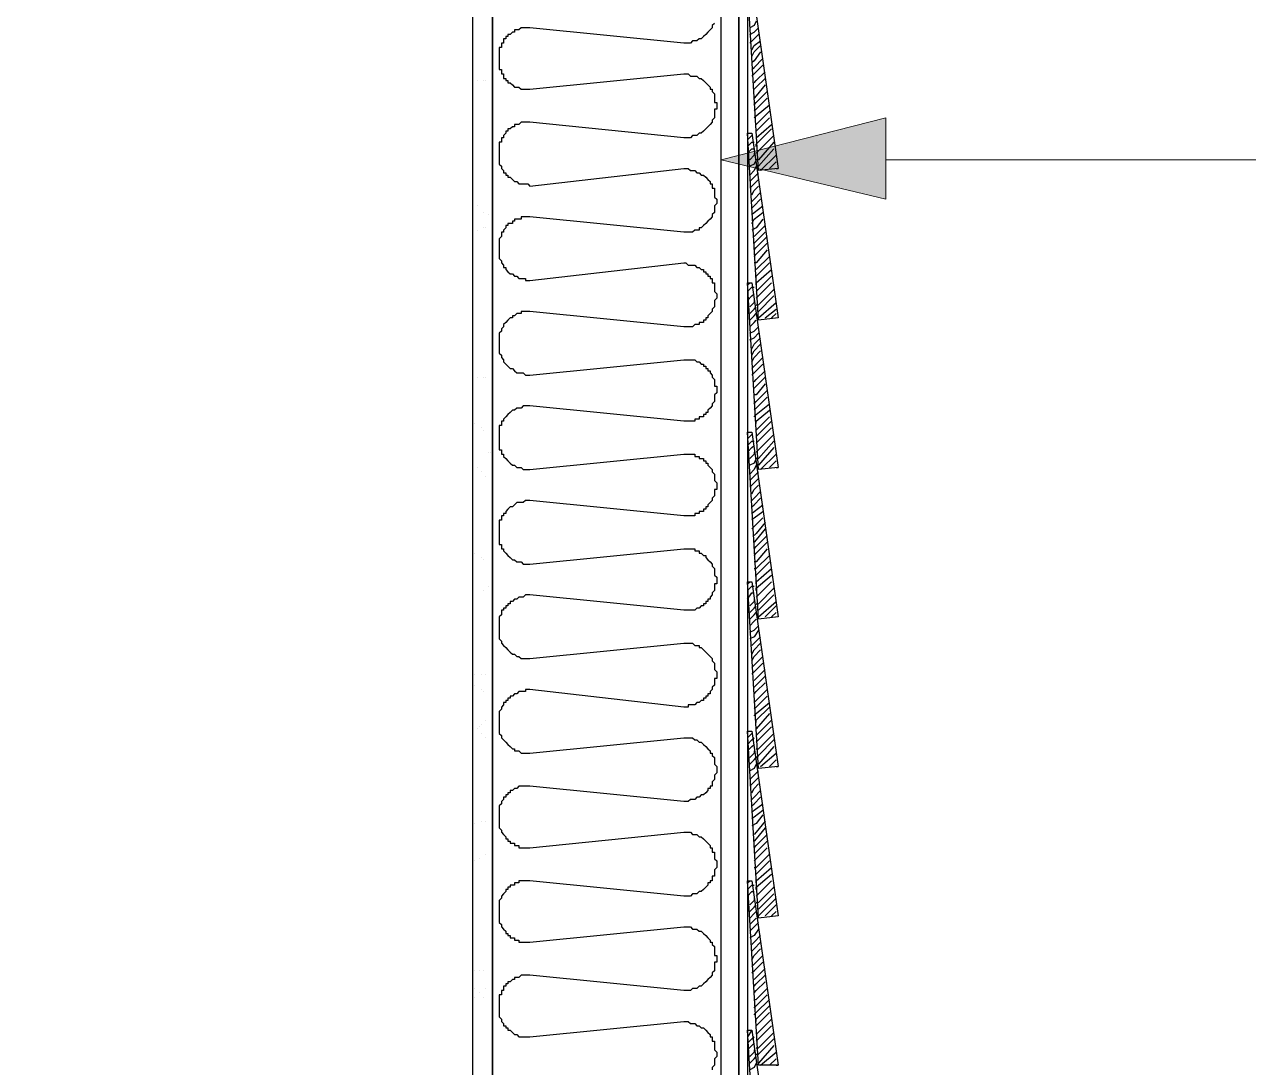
# Model space of a CAD drawing. Header units: inches. Extents: x -1597 to 5492, y -569 to 966.
# Drawn here: x 802.9 to 988.6, y 108.4 to 266.6 of the extents above; entities that cross this region are included whole.
import ezdxf

# ---------------------------------------------------------------- set-up
doc = ezdxf.new("R2010")
doc.units = ezdxf.units.IN
doc.header["$MEASUREMENT"] = 0
doc.layers.add('PDF3_Geometry', color=7, linetype='Continuous')
doc.layers.add('PDF3_Solid Fills', color=7, linetype='Continuous', true_color=0xffffff)

msp = doc.modelspace()

# ---------------------------------------------------------------- linework, layer by layer
at = {"layer": 'PDF3_Geometry', "lineweight": 25}
for points in [[(873.899339, -112.902852), (870.899339, -112.902852), (870.899339, 475.430482), (873.899339, 475.430482), (873.899339, -112.902852), (873.899339, -103.569518), (908.566006, -112.902852), (908.566006, -103.569518), (873.899339, -112.902852), (908.566006, -112.902852), (908.566006, -117.236185), (802.899339, -117.236185), (802.899339, -112.902852), (908.566006, -112.902852)], [(907.566006, 266.763815), (907.232673, 266.430482), (907.232673, 266.097148), (906.899339, 265.763815), (906.566006, 265.430482), (906.232673, 265.097148), (905.899339, 264.763815), (905.566006, 264.430482), (905.232673, 264.430482), (904.899339, 264.097148), (904.566006, 264.097148), (904.232673, 264.097148), (903.899339, 263.763815), (903.566006, 263.763815), (903.232673, 263.763815), (902.899339, 263.763815), (879.566006, 266.097148), (879.232673, 266.097148), (878.899339, 266.097148), (878.566006, 266.097148), (878.232673, 266.097148), (877.899339, 265.763815), (877.566006, 265.763815), (877.232673, 265.763815), (877.232673, 265.430482), (876.899339, 265.430482), (876.566006, 265.097148), (876.232673, 265.097148), (876.232673, 264.763815), (875.899339, 264.763815), (875.899339, 264.430482), (875.566006, 264.430482), (875.566006, 264.097148), (875.566006, 263.763815), (875.232673, 263.763815), (875.232673, 263.430482), (875.232673, 263.097148), (874.899339, 263.097148), (874.899339, 262.763815), (874.899339, 262.430482), (874.899339, 262.097148), (874.899339, 261.763815), (874.899339, 261.430482), (874.899339, 261.097148), (874.899339, 260.763815), (874.899339, 260.430482), (874.899339, 260.097148), (874.899339, 259.763815), (875.232673, 259.763815), (875.232673, 259.430482), (875.232673, 259.097148), (875.566006, 259.097148), (875.566006, 258.763815), (875.566006, 258.430482), (875.899339, 258.430482), (875.899339, 258.097148), (876.232673, 258.097148), (876.232673, 257.763815), (876.566006, 257.763815), (876.899339, 257.430482), (877.232673, 257.097148), (877.566006, 257.097148), (877.899339, 257.097148), (878.232673, 256.763815), (878.566006, 256.763815), (878.899339, 256.763815), (879.232673, 256.763815), (879.566006, 256.763815), (902.899339, 259.097148), (903.232673, 259.097148), (903.566006, 259.097148), (903.899339, 258.763815), (904.232673, 258.763815), (904.566006, 258.763815), (904.899339, 258.763815), (905.232673, 258.430482), (905.566006, 258.430482), (905.899339, 258.097148), (906.232673, 257.763815), (906.566006, 257.430482), (906.899339, 257.097148), (906.899339, 256.763815), (907.232673, 256.763815), (907.232673, 256.430482), (907.566006, 256.097148), (907.566006, 255.763815), (907.566006, 255.430482), (907.566006, 255.097148), (907.566006, 254.763815), (907.899339, 254.763815), (907.899339, 254.430482), (907.899339, 254.097148), (907.899339, 253.763815), (907.566006, 253.763815), (907.566006, 253.430482), (907.566006, 253.097148), (907.566006, 252.763815), (907.566006, 252.430482), (907.232673, 252.097148), (907.232673, 251.763815), (906.899339, 251.430482), (906.566006, 251.097148), (906.232673, 250.763815), (905.899339, 250.430482), (905.566006, 250.097148), (905.232673, 250.097148), (904.899339, 249.763815), (904.566006, 249.763815), (904.232673, 249.763815), (903.899339, 249.430482), (903.566006, 249.430482), (903.232673, 249.430482), (902.899339, 249.430482), (879.566006, 251.763815), (879.232673, 251.763815), (878.899339, 251.763815), (878.566006, 251.763815), (878.232673, 251.763815), (877.899339, 251.430482), (877.566006, 251.430482), (877.232673, 251.430482), (877.232673, 251.097148), (876.899339, 251.097148), (876.566006, 250.763815), (876.232673, 250.763815), (876.232673, 250.430482), (875.899339, 250.430482), (875.899339, 250.097148), (875.566006, 249.763815), (875.566006, 249.430482), (875.232673, 249.430482), (875.232673, 249.097148), (875.232673, 248.763815), (874.899339, 248.763815), (874.899339, 248.430482), (874.899339, 248.097148), (874.899339, 247.763815), (874.899339, 247.430482), (874.899339, 247.097148), (874.899339, 246.763815), (874.899339, 246.430482), (874.899339, 246.097148), (874.899339, 245.763815), (874.899339, 245.430482), (875.232673, 245.097148), (875.232673, 244.763815), (875.566006, 244.430482), (875.566006, 244.097148), (875.899339, 244.097148), (875.899339, 243.763815), (876.232673, 243.763815), (876.232673, 243.430482), (876.566006, 243.430482), (876.899339, 243.097148), (877.232673, 242.763815), (877.566006, 242.763815), (877.899339, 242.430482), (878.232673, 242.430482), (878.566006, 242.430482), (878.899339, 242.430482), (879.232673, 242.430482), (879.566006, 242.097148), (902.899339, 244.763815), (903.232673, 244.763815), (903.566006, 244.763815), (903.899339, 244.430482), (904.232673, 244.430482), (904.566006, 244.430482), (904.899339, 244.097148), (905.232673, 244.097148), (905.566006, 243.763815), (905.899339, 243.763815), (906.232673, 243.430482), (906.566006, 243.097148), (906.899339, 242.763815), (906.899339, 242.430482), (907.232673, 242.430482), (907.232673, 242.097148), (907.232673, 241.763815), (907.566006, 241.763815), (907.566006, 241.430482), (907.566006, 241.097148), (907.566006, 240.763815), (907.566006, 240.430482), (907.899339, 240.097148), (907.899339, 239.763815), (907.899339, 239.430482), (907.566006, 239.097148), (907.566006, 238.763815), (907.566006, 238.430482), (907.566006, 238.097148), (907.232673, 237.763815), (907.232673, 237.430482), (906.899339, 237.097148), (906.566006, 236.763815), (906.232673, 236.430482), (905.899339, 236.097148), (905.566006, 235.763815), (905.232673, 235.763815), (905.232673, 235.430482), (904.899339, 235.430482), (904.566006, 235.430482), (904.232673, 235.097148), (903.899339, 235.097148), (903.566006, 235.097148), (903.232673, 235.097148), (902.899339, 235.097148), (879.566006, 237.430482), (879.232673, 237.430482), (878.899339, 237.430482), (878.566006, 237.430482), (878.232673, 237.430482), (878.232673, 237.097148), (877.899339, 237.097148), (877.566006, 237.097148), (877.232673, 237.097148), (877.232673, 236.763815), (876.899339, 236.763815), (876.899339, 236.430482), (876.566006, 236.430482), (876.232673, 236.430482), (876.232673, 236.097148), (875.899339, 236.097148), (875.899339, 235.763815), (875.566006, 235.430482), (875.566006, 235.097148), (875.232673, 235.097148), (875.232673, 234.763815), (875.232673, 234.430482), (874.899339, 234.097148), (874.899339, 233.763815), (874.899339, 233.430482), (874.899339, 233.097148), (874.899339, 232.763815), (874.899339, 232.430482), (874.899339, 232.097148), (874.899339, 231.763815), (874.899339, 231.430482), (874.899339, 231.097148), (875.232673, 230.763815), (875.232673, 230.430482), (875.566006, 230.097148), (875.566006, 229.763815), (875.899339, 229.763815), (875.899339, 229.430482), (876.232673, 229.097148), (876.566006, 228.763815), (876.899339, 228.763815), (877.232673, 228.430482), (877.566006, 228.430482), (877.899339, 228.097148), (878.232673, 228.097148), (878.566006, 228.097148), (878.899339, 228.097148), (878.899339, 227.763815), (879.232673, 227.763815), (879.566006, 227.763815), (902.899339, 230.430482), (903.232673, 230.430482), (903.566006, 230.097148), (903.899339, 230.097148), (904.232673, 230.097148), (904.566006, 230.097148), (904.899339, 229.763815), (905.232673, 229.763815), (905.566006, 229.430482), (905.899339, 229.430482), (905.899339, 229.097148), (906.232673, 229.097148), (906.232673, 228.763815), (906.566006, 228.763815), (906.566006, 228.430482), (906.899339, 228.430482), (906.899339, 228.097148), (907.232673, 228.097148), (907.232673, 227.763815), (907.232673, 227.430482), (907.566006, 227.430482), (907.566006, 227.097148), (907.566006, 226.763815), (907.566006, 226.430482), (907.566006, 226.097148), (907.899339, 225.763815), (907.899339, 225.430482), (907.899339, 225.097148), (907.566006, 224.763815), (907.566006, 224.430482), (907.566006, 224.097148), (907.566006, 223.763815), (907.232673, 223.430482), (907.232673, 223.097148), (906.899339, 222.763815), (906.566006, 222.430482), (906.566006, 222.097148), (906.232673, 222.097148), (906.232673, 221.763815), (905.899339, 221.763815), (905.899339, 221.430482), (905.566006, 221.430482), (905.232673, 221.430482), (905.232673, 221.097148), (904.899339, 221.097148), (904.566006, 221.097148), (904.232673, 220.763815), (903.899339, 220.763815), (903.566006, 220.763815), (903.232673, 220.763815), (902.899339, 220.763815), (879.566006, 223.097148), (879.232673, 223.097148), (878.899339, 223.097148), (878.566006, 223.097148), (878.232673, 223.097148), (878.232673, 222.763815), (877.899339, 222.763815), (877.566006, 222.763815), (877.232673, 222.430482), (876.899339, 222.430482), (876.899339, 222.097148), (876.566006, 222.097148), (876.232673, 221.763815), (875.899339, 221.430482), (875.566006, 221.097148), (875.566006, 220.763815), (875.232673, 220.430482), (875.232673, 220.097148), (874.899339, 219.763815), (874.899339, 219.430482), (874.899339, 219.097148), (874.899339, 218.763815), (874.899339, 218.430482), (874.899339, 218.097148), (874.899339, 217.763815), (874.899339, 217.430482), (874.899339, 217.097148), (874.899339, 216.763815), (875.232673, 216.430482), (875.232673, 216.097148), (875.566006, 215.763815), (875.566006, 215.430482), (875.899339, 215.097148), (876.232673, 214.763815), (876.566006, 214.430482), (876.899339, 214.430482), (877.232673, 214.097148), (877.566006, 213.763815), (877.899339, 213.763815), (878.232673, 213.763815), (878.566006, 213.763815), (878.899339, 213.430482), (879.232673, 213.430482), (879.566006, 213.430482), (902.899339, 215.763815), (903.232673, 215.763815), (903.566006, 215.763815), (903.899339, 215.763815), (904.232673, 215.763815), (904.566006, 215.763815), (904.899339, 215.430482), (905.232673, 215.430482), (905.566006, 215.097148), (905.899339, 215.097148), (905.899339, 214.763815), (906.232673, 214.763815), (906.232673, 214.430482), (906.566006, 214.430482), (906.566006, 214.097148), (906.899339, 214.097148), (906.899339, 213.763815), (907.232673, 213.430482), (907.232673, 213.097148), (907.566006, 212.763815), (907.566006, 212.430482), (907.566006, 212.097148), (907.566006, 211.763815), (907.899339, 211.763815), (907.899339, 211.430482), (907.899339, 211.097148), (907.899339, 210.763815), (907.566006, 210.430482), (907.566006, 210.097148), (907.566006, 209.763815), (907.566006, 209.430482), (907.232673, 209.097148), (907.232673, 208.763815), (906.899339, 208.430482), (906.566006, 208.097148), (906.566006, 207.763815), (906.232673, 207.763815), (906.232673, 207.430482), (905.899339, 207.430482), (905.899339, 207.097148), (905.566006, 207.097148), (905.232673, 207.097148), (905.232673, 206.763815), (904.899339, 206.763815), (904.566006, 206.763815), (904.566006, 206.430482), (904.232673, 206.430482), (903.899339, 206.430482), (903.566006, 206.430482), (903.232673, 206.430482), (902.899339, 206.430482), (879.566006, 208.763815), (879.232673, 208.763815), (878.899339, 208.763815), (878.566006, 208.763815), (878.232673, 208.430482), (877.899339, 208.430482), (877.566006, 208.430482), (877.232673, 208.097148), (876.899339, 208.097148), (876.566006, 207.763815), (876.232673, 207.430482), (875.899339, 207.097148), (875.566006, 206.763815), (875.566006, 206.430482), (875.232673, 206.430482), (875.232673, 206.097148), (875.232673, 205.763815), (874.899339, 205.763815), (874.899339, 205.430482), (874.899339, 205.097148), (874.899339, 204.763815), (874.899339, 204.430482), (874.899339, 204.097148), (874.899339, 203.763815), (874.899339, 203.430482), (874.899339, 203.097148), (874.899339, 202.763815), (874.899339, 202.430482), (874.899339, 202.097148), (875.232673, 202.097148), (875.232673, 201.763815), (875.232673, 201.430482), (875.566006, 201.430482), (875.566006, 201.097148), (875.899339, 200.763815), (876.232673, 200.430482), (876.566006, 200.097148), (876.899339, 199.763815), (877.232673, 199.763815), (877.566006, 199.430482), (877.899339, 199.430482), (878.232673, 199.430482), (878.566006, 199.097148), (878.899339, 199.097148), (879.232673, 199.097148), (879.566006, 199.097148), (902.899339, 201.430482), (903.232673, 201.430482), (903.566006, 201.430482), (903.899339, 201.430482), (904.232673, 201.430482), (904.566006, 201.430482), (904.566006, 201.097148), (904.899339, 201.097148), (905.232673, 201.097148), (905.232673, 200.763815), (905.566006, 200.763815), (905.899339, 200.763815), (905.899339, 200.430482), (906.232673, 200.430482), (906.232673, 200.097148), (906.566006, 200.097148), (906.566006, 199.763815), (906.899339, 199.430482), (907.232673, 199.097148), (907.232673, 198.763815), (907.566006, 198.430482), (907.566006, 198.097148), (907.566006, 197.763815), (907.566006, 197.430482), (907.899339, 197.097148), (907.899339, 196.763815), (907.899339, 196.430482), (907.899339, 196.097148), (907.566006, 196.097148), (907.566006, 195.763815), (907.566006, 195.430482), (907.566006, 195.097148), (907.232673, 194.763815), (907.232673, 194.430482), (906.899339, 194.097148), (906.566006, 193.763815), (906.566006, 193.430482), (906.232673, 193.430482), (906.232673, 193.097148), (905.899339, 193.097148), (905.899339, 192.763815), (905.566006, 192.763815), (905.232673, 192.763815), (905.232673, 192.430482), (904.899339, 192.430482), (904.566006, 192.430482), (904.566006, 192.097148), (904.232673, 192.097148), (903.899339, 192.097148), (903.566006, 192.097148), (903.232673, 192.097148), (902.899339, 192.097148), (879.566006, 194.430482), (879.232673, 194.430482), (878.899339, 194.430482), (878.566006, 194.097148), (878.232673, 194.097148), (877.899339, 194.097148), (877.566006, 194.097148), (877.232673, 193.763815), (876.899339, 193.430482), (876.566006, 193.430482), (876.232673, 193.097148), (875.899339, 192.763815), (875.899339, 192.430482), (875.566006, 192.430482), (875.566006, 192.097148), (875.232673, 192.097148), (875.232673, 191.763815), (875.232673, 191.430482), (874.899339, 191.430482), (874.899339, 191.097148), (874.899339, 190.763815), (874.899339, 190.430482), (874.899339, 190.097148), (874.899339, 189.763815), (874.899339, 189.430482), (874.899339, 189.097148), (874.899339, 188.763815), (874.899339, 188.430482), (874.899339, 188.097148), (874.899339, 187.763815), (875.232673, 187.763815), (875.232673, 187.430482), (875.232673, 187.097148), (875.566006, 187.097148), (875.566006, 186.763815), (875.899339, 186.430482), (876.232673, 186.097148), (876.566006, 185.763815), (876.899339, 185.430482), (877.232673, 185.430482), (877.566006, 185.097148), (877.899339, 185.097148), (878.232673, 185.097148), (878.566006, 184.763815), (878.899339, 184.763815), (879.232673, 184.763815), (879.566006, 184.763815), (902.899339, 187.097148), (903.232673, 187.097148), (903.566006, 187.097148), (903.899339, 187.097148), (904.232673, 187.097148), (904.566006, 187.097148), (904.566006, 186.763815), (904.899339, 186.763815), (905.232673, 186.763815), (905.232673, 186.430482), (905.566006, 186.430482), (905.899339, 186.097148), (906.232673, 186.097148), (906.232673, 185.763815), (906.566006, 185.430482), (906.899339, 185.097148), (907.232673, 184.763815), (907.232673, 184.430482), (907.566006, 184.097148), (907.566006, 183.763815), (907.566006, 183.430482), (907.566006, 183.097148), (907.899339, 182.763815), (907.899339, 182.430482), (907.899339, 182.097148), (907.899339, 181.763815), (907.566006, 181.763815), (907.566006, 181.430482), (907.566006, 181.097148), (907.566006, 180.763815), (907.232673, 180.430482), (907.232673, 180.097148), (906.899339, 179.763815), (906.899339, 179.430482), (906.566006, 179.430482), (906.566006, 179.097148), (906.232673, 179.097148), (906.232673, 178.763815), (905.899339, 178.763815), (905.899339, 178.430482), (905.566006, 178.430482), (905.232673, 178.097148), (904.899339, 178.097148), (904.566006, 177.763815), (904.232673, 177.763815), (903.899339, 177.763815), (903.566006, 177.763815), (903.232673, 177.763815), (902.899339, 177.763815), (879.566006, 180.097148), (879.232673, 180.097148), (878.899339, 180.097148), (878.566006, 179.763815), (878.232673, 179.763815), (877.899339, 179.763815), (877.566006, 179.430482), (877.232673, 179.430482), (876.899339, 179.097148), (876.566006, 179.097148), (876.566006, 178.763815), (876.232673, 178.763815), (876.232673, 178.430482), (875.899339, 178.430482), (875.899339, 178.097148), (875.566006, 178.097148), (875.566006, 177.763815), (875.232673, 177.763815), (875.232673, 177.430482), (875.232673, 177.097148), (874.899339, 176.763815), (874.899339, 176.430482), (874.899339, 176.097148), (874.899339, 175.763815), (874.899339, 175.430482), (874.899339, 175.097148), (874.899339, 174.763815), (874.899339, 174.430482), (874.899339, 174.097148), (874.899339, 173.763815), (874.899339, 173.430482), (875.232673, 173.097148), (875.232673, 172.763815), (875.566006, 172.430482), (875.899339, 172.097148), (876.232673, 171.763815), (876.566006, 171.430482), (876.899339, 171.097148), (877.232673, 171.097148), (877.566006, 170.763815), (877.899339, 170.763815), (878.232673, 170.430482), (878.566006, 170.430482), (878.899339, 170.430482), (879.232673, 170.430482), (879.566006, 170.430482), (902.899339, 172.763815), (903.232673, 172.763815), (903.566006, 172.763815), (903.899339, 172.763815), (904.232673, 172.763815), (904.566006, 172.430482), (904.899339, 172.430482), (905.232673, 172.430482), (905.232673, 172.097148), (905.566006, 172.097148), (905.899339, 171.763815), (906.232673, 171.430482), (906.566006, 171.097148), (906.899339, 170.763815), (907.232673, 170.430482), (907.232673, 170.097148), (907.566006, 169.763815), (907.566006, 169.430482), (907.566006, 169.097148), (907.566006, 168.763815), (907.899339, 168.430482), (907.899339, 168.097148), (907.899339, 167.763815), (907.899339, 167.430482), (907.566006, 167.430482), (907.566006, 167.097148), (907.566006, 166.763815), (907.566006, 166.430482), (907.232673, 166.097148), (907.232673, 165.763815), (906.899339, 165.430482), (906.899339, 165.097148), (906.566006, 165.097148), (906.566006, 164.763815), (906.232673, 164.763815), (906.232673, 164.430482), (905.899339, 164.430482), (905.899339, 164.097148), (905.566006, 164.097148), (905.232673, 163.763815), (904.899339, 163.763815), (904.566006, 163.430482), (904.232673, 163.430482), (903.899339, 163.430482), (903.566006, 163.430482), (903.566006, 163.097148), (903.232673, 163.097148), (902.899339, 163.097148), (879.566006, 165.763815), (879.232673, 165.763815), (878.899339, 165.763815), (878.899339, 165.430482), (878.566006, 165.430482), (878.232673, 165.430482), (877.899339, 165.430482), (877.566006, 165.097148), (877.232673, 165.097148), (876.899339, 164.763815), (876.566006, 164.763815), (876.566006, 164.430482), (876.232673, 164.430482), (876.232673, 164.097148), (875.899339, 164.097148), (875.899339, 163.763815), (875.566006, 163.763815), (875.566006, 163.430482), (875.232673, 163.097148), (875.232673, 162.763815), (874.899339, 162.430482), (874.899339, 162.097148), (874.899339, 161.763815), (874.899339, 161.430482), (874.899339, 161.097148), (874.899339, 160.763815), (874.899339, 160.430482), (874.899339, 160.097148), (874.899339, 159.763815), (874.899339, 159.430482), (874.899339, 159.097148), (875.232673, 158.763815), (875.232673, 158.430482), (875.566006, 158.097148), (875.899339, 157.763815), (876.232673, 157.430482), (876.566006, 157.097148), (876.899339, 156.763815), (877.232673, 156.763815), (877.232673, 156.430482), (877.566006, 156.430482), (877.899339, 156.430482), (878.232673, 156.097148), (878.566006, 156.097148), (878.899339, 156.097148), (879.232673, 156.097148), (879.566006, 156.097148), (902.899339, 158.430482), (903.232673, 158.430482), (903.566006, 158.430482), (903.899339, 158.430482), (904.232673, 158.430482), (904.566006, 158.097148), (904.899339, 158.097148), (905.232673, 157.763815), (905.566006, 157.763815), (905.899339, 157.430482), (906.232673, 157.097148), (906.566006, 156.763815), (906.899339, 156.430482), (906.899339, 156.097148), (907.232673, 156.097148), (907.232673, 155.763815), (907.566006, 155.430482), (907.566006, 155.097148), (907.566006, 154.763815), (907.566006, 154.430482), (907.899339, 154.097148), (907.899339, 153.763815), (907.899339, 153.430482), (907.899339, 153.097148), (907.566006, 152.763815), (907.566006, 152.430482), (907.566006, 152.097148), (907.232673, 151.763815), (907.232673, 151.430482), (907.232673, 151.097148), (906.899339, 151.097148), (906.899339, 150.763815), (906.566006, 150.763815), (906.566006, 150.430482), (906.232673, 150.097148), (905.899339, 149.763815), (905.566006, 149.763815), (905.232673, 149.430482), (904.899339, 149.430482), (904.566006, 149.097148), (904.232673, 149.097148), (903.899339, 149.097148), (903.566006, 148.763815), (903.232673, 148.763815), (902.899339, 148.763815), (879.566006, 151.097148), (879.232673, 151.097148), (878.899339, 151.097148), (878.566006, 151.097148), (878.232673, 151.097148), (877.899339, 151.097148), (877.566006, 150.763815), (877.232673, 150.763815), (876.899339, 150.430482), (876.566006, 150.430482), (876.566006, 150.097148), (876.232673, 150.097148), (876.232673, 149.763815), (875.899339, 149.763815), (875.899339, 149.430482), (875.566006, 149.430482), (875.566006, 149.097148), (875.232673, 148.763815), (875.232673, 148.430482), (874.899339, 148.097148), (874.899339, 147.763815), (874.899339, 147.430482), (874.899339, 147.097148), (874.899339, 146.763815), (874.899339, 146.430482), (874.899339, 146.097148), (874.899339, 145.763815), (874.899339, 145.430482), (874.899339, 145.097148), (874.899339, 144.763815), (875.232673, 144.430482), (875.232673, 144.097148), (875.566006, 143.763815), (875.899339, 143.430482), (875.899339, 143.097148), (876.232673, 143.097148), (876.232673, 142.763815), (876.566006, 142.763815), (876.566006, 142.430482), (876.899339, 142.430482), (877.232673, 142.430482), (877.232673, 142.097148), (877.566006, 142.097148), (877.899339, 142.097148), (877.899339, 141.763815), (878.232673, 141.763815), (878.566006, 141.763815), (878.899339, 141.763815), (879.232673, 141.763815), (879.566006, 141.763815), (902.899339, 144.097148), (903.232673, 144.097148), (903.566006, 144.097148), (903.899339, 144.097148), (904.232673, 143.763815), (904.566006, 143.763815), (904.899339, 143.763815), (905.232673, 143.430482), (905.566006, 143.430482), (905.899339, 143.097148), (906.232673, 142.763815), (906.566006, 142.430482), (906.899339, 142.097148), (906.899339, 141.763815), (907.232673, 141.763815), (907.232673, 141.430482), (907.232673, 141.097148), (907.566006, 141.097148), (907.566006, 140.763815), (907.566006, 140.430482), (907.566006, 140.097148), (907.899339, 139.763815), (907.899339, 139.430482), (907.899339, 139.097148), (907.899339, 138.763815), (907.566006, 138.430482), (907.566006, 138.097148), (907.566006, 137.763815), (907.566006, 137.430482), (907.232673, 137.430482), (907.232673, 137.097148), (907.232673, 136.763815), (906.899339, 136.763815), (906.899339, 136.430482), (906.566006, 136.430482), (906.566006, 136.097148), (906.232673, 135.763815), (905.899339, 135.430482), (905.566006, 135.097148), (905.232673, 135.097148), (904.899339, 134.763815), (904.566006, 134.763815), (904.232673, 134.763815), (903.899339, 134.430482), (903.566006, 134.430482), (903.232673, 134.430482), (902.899339, 134.430482), (879.566006, 136.763815), (879.232673, 136.763815), (878.899339, 136.763815), (878.566006, 136.763815), (878.232673, 136.763815), (877.899339, 136.763815), (877.899339, 136.430482), (877.566006, 136.430482), (877.232673, 136.430482), (877.232673, 136.097148), (876.899339, 136.097148), (876.566006, 136.097148), (876.566006, 135.763815), (876.232673, 135.763815), (876.232673, 135.430482), (875.899339, 135.430482), (875.899339, 135.097148), (875.566006, 134.763815), (875.232673, 134.430482), (875.232673, 134.097148), (874.899339, 133.763815), (874.899339, 133.430482), (874.899339, 133.097148), (874.899339, 132.763815), (874.899339, 132.430482), (874.899339, 132.097148), (874.899339, 131.763815), (874.899339, 131.430482), (874.899339, 131.097148), (874.899339, 130.763815), (874.899339, 130.430482), (875.232673, 130.097148), (875.232673, 129.763815), (875.566006, 129.430482), (875.899339, 129.097148), (875.899339, 128.763815), (876.232673, 128.763815), (876.232673, 128.430482), (876.566006, 128.430482), (876.566006, 128.097148), (876.899339, 128.097148), (877.232673, 128.097148), (877.232673, 127.763815), (877.566006, 127.763815), (877.899339, 127.763815), (877.899339, 127.430482), (878.232673, 127.430482), (878.566006, 127.430482), (878.899339, 127.430482), (879.232673, 127.430482), (879.566006, 127.430482), (902.899339, 129.763815), (903.232673, 129.763815), (903.566006, 129.763815), (903.899339, 129.763815), (904.232673, 129.430482), (904.566006, 129.430482), (904.899339, 129.430482), (905.232673, 129.097148), (905.566006, 129.097148), (905.899339, 128.763815), (906.232673, 128.430482), (906.566006, 128.097148), (906.899339, 127.763815), (906.899339, 127.430482), (907.232673, 127.430482), (907.232673, 127.097148), (907.566006, 126.763815), (907.566006, 126.430482), (907.566006, 126.097148), (907.566006, 125.763815), (907.566006, 125.430482), (907.899339, 125.430482), (907.899339, 125.097148), (907.899339, 124.763815), (907.899339, 124.430482), (907.566006, 124.430482), (907.566006, 124.097148), (907.566006, 123.763815), (907.566006, 123.430482), (907.566006, 123.097148), (907.232673, 122.763815), (907.232673, 122.430482), (906.899339, 122.097148), (906.566006, 121.763815), (906.232673, 121.430482), (905.899339, 121.097148), (905.566006, 120.763815), (905.232673, 120.763815), (904.899339, 120.430482), (904.566006, 120.430482), (904.232673, 120.430482), (903.899339, 120.097148), (903.566006, 120.097148), (903.232673, 120.097148), (902.899339, 120.097148), (879.566006, 122.430482), (879.232673, 122.430482), (878.899339, 122.430482), (878.566006, 122.430482), (878.232673, 122.430482), (877.899339, 122.097148), (877.566006, 122.097148), (877.232673, 122.097148), (877.232673, 121.763815), (876.899339, 121.763815), (876.566006, 121.430482), (876.232673, 121.430482), (876.232673, 121.097148), (875.899339, 121.097148), (875.899339, 120.763815), (875.566006, 120.763815), (875.566006, 120.430482), (875.566006, 120.097148), (875.232673, 120.097148), (875.232673, 119.763815), (875.232673, 119.430482), (874.899339, 119.430482), (874.899339, 119.097148), (874.899339, 118.763815), (874.899339, 118.430482), (874.899339, 118.097148), (874.899339, 117.763815), (874.899339, 117.430482), (874.899339, 117.097148), (874.899339, 116.763815), (874.899339, 116.430482), (874.899339, 116.097148), (875.232673, 115.763815), (875.232673, 115.430482), (875.566006, 115.097148), (875.566006, 114.763815), (875.899339, 114.763815), (875.899339, 114.430482), (876.232673, 114.430482), (876.232673, 114.097148), (876.566006, 114.097148), (876.899339, 113.763815), (877.232673, 113.430482), (877.566006, 113.430482), (877.899339, 113.097148), (878.232673, 113.097148), (878.566006, 113.097148), (878.899339, 113.097148), (879.232673, 113.097148), (879.566006, 113.097148), (902.899339, 115.430482), (903.232673, 115.430482), (903.566006, 115.430482), (903.899339, 115.097148), (904.232673, 115.097148), (904.566006, 115.097148), (904.899339, 114.763815), (905.232673, 114.763815), (905.566006, 114.430482), (905.899339, 114.430482), (906.232673, 114.097148), (906.566006, 113.763815), (906.899339, 113.430482), (906.899339, 113.097148), (907.232673, 113.097148), (907.232673, 112.763815), (907.232673, 112.430482), (907.566006, 112.430482), (907.566006, 112.097148), (907.566006, 111.763815), (907.566006, 111.430482), (907.566006, 111.097148), (907.899339, 110.763815), (907.899339, 110.430482), (907.899339, 110.097148), (907.566006, 109.763815), (907.566006, 109.430482), (907.566006, 109.097148), (907.566006, 108.763815), (907.232673, 108.430482), (907.232673, 108.097148)], [(870.899339, 258.097148), (870.899339, 258.096815)], [(871.566006, 258.097148), (871.566006, 258.096815)], [(872.899339, 258.097148), (872.899339, 258.096815)], [(873.899339, 258.430482), (873.899339, 258.430148)], [(870.899339, 239.763815), (870.899339, 239.763482)], [(871.566006, 239.097148), (871.566006, 239.096815)], [(873.232673, 237.763815), (873.232673, 237.763482)], [(873.899339, 237.097148), (873.899339, 237.096815)], [(870.899339, 235.430482), (870.899339, 235.430148)], [(871.566006, 235.430482), (871.566006, 235.430148)], [(872.899339, 235.763815), (872.899339, 235.763482)], [(873.899339, 235.763815), (873.899339, 235.763482)], [(870.899339, 213.097148), (870.899339, 213.096815)], [(871.566006, 213.097148), (871.566006, 213.096815)], [(872.899339, 213.097148), (872.899339, 213.096815)], [(873.899339, 213.430482), (873.899339, 213.430148)], [(870.899339, 206.430482), (870.899339, 206.430148)], [(871.232673, 206.097148), (871.232673, 206.096815)], [(872.566006, 205.097148), (872.566006, 205.096815)], [(873.899339, 204.430482), (873.899339, 204.430148)], [(873.232673, 201.763815), (873.232673, 201.763482)], [(873.566006, 201.763815), (873.566006, 201.763482)], [(873.899339, 202.097148), (873.899339, 202.096815)], [(870.899339, 200.097148), (870.899339, 200.096815)], [(871.566006, 199.430482), (871.566006, 199.430148)], [(872.899339, 198.097148), (872.899339, 198.096815)], [(873.899339, 197.430482), (873.899339, 197.430148)], [(870.899339, 186.763815), (870.899339, 186.763482)], [(871.232673, 186.430482), (871.232673, 186.430148)], [(872.566006, 185.430482), (872.566006, 185.430148)], [(873.899339, 184.763815), (873.899339, 184.763482)], [(873.899339, 182.097148), (873.899339, 182.096815)], [(872.566006, 180.763815), (872.566006, 180.763482)], [(873.232673, 181.430482), (873.232673, 181.430148)], [(870.899339, 168.097148), (870.899339, 168.096815)], [(871.232673, 168.097148), (871.232673, 168.096815)], [(872.899339, 168.097148), (872.899339, 168.096815)], [(873.899339, 168.430482), (873.899339, 168.430148)], [(870.899339, 166.763815), (870.899339, 166.763482)], [(871.232673, 166.430482), (871.232673, 166.430148)], [(872.566006, 165.430482), (872.566006, 165.430148)], [(873.899339, 164.763815), (873.899339, 164.763482)], [(873.899339, 161.763815), (873.899339, 161.763482)], [(870.899339, 160.430482), (870.899339, 160.430148)], [(871.566006, 159.763815), (871.566006, 159.763482)], [(872.899339, 161.097148), (872.899339, 161.096815)], [(872.899339, 158.430482), (872.899339, 158.430148)], [(873.899339, 157.763815), (873.899339, 157.763482)], [(870.899339, 145.430482), (870.899339, 145.430148)], [(871.232673, 145.430482), (871.232673, 145.430148)], [(872.899339, 145.763815), (872.899339, 145.763482)], [(873.899339, 146.097148), (873.899339, 146.096815)], [(873.899339, 141.430482), (873.899339, 141.430148)], [(870.899339, 139.430482), (870.899339, 139.430148)], [(871.232673, 139.763815), (871.232673, 139.763482)], [(872.899339, 140.763815), (872.899339, 140.763482)], [(870.899339, 123.097148), (870.899339, 123.096815)], [(871.232673, 123.097148), (871.232673, 123.096815)], [(872.566006, 123.097148), (872.566006, 123.096815)], [(873.899339, 123.430482), (873.899339, 123.430148)], [(870.899339, 120.763815), (870.899339, 120.763482)], [(873.899339, 121.430482), (873.899339, 121.430148)], [(871.232673, 120.430482), (871.232673, 120.430148)], [(871.232673, 119.097148), (871.232673, 119.096815)], [(872.566006, 119.097148), (872.566006, 119.096815)], [(872.899339, 120.430482), (872.899339, 120.430148)], [(870.899339, 118.763815), (870.899339, 118.763482)], [(873.899339, 118.097148), (873.899339, 118.096815)]]:
    msp.add_lwpolyline(points, dxfattribs=at)
at = {"layer": 'PDF3_Geometry', "color": 4, "lineweight": 25}
msp.add_lwpolyline([(911.232673, 475.430482), (911.232673, 475.430482), (911.232673, -184.236185), (849.232673, -184.236185)], dxfattribs=at)
at = {"layer": 'PDF3_Geometry', "color": 230, "lineweight": 25, "true_color": 0xff007f}
msp.add_lwpolyline([(873.899339, -112.902852), (873.899339, 475.430482), (873.899339, 475.430482)], dxfattribs=at)
at = {"layer": 'PDF3_Geometry', "lineweight": 25}
for points in [[(911.232673, 475.430482), (911.232673, -174.902852), (908.566006, -174.902852), (908.566006, 475.430482)], [(912.566006, 415.430482), (912.566006, -184.236185), (911.232673, -184.236185), (911.232673, 415.430482)], [(872.566006, 258.096815), (872.566006, 258.097148)], [(872.566006, 238.096815), (872.566006, 238.097148)], [(872.566006, 235.763482), (872.566006, 235.763815)], [(872.566006, 213.096815), (872.566006, 213.097148)], [(872.232673, 205.430148), (872.232673, 205.430482)], [(872.232673, 198.763482), (872.232673, 198.763815)], [(872.232673, 185.763482), (872.232673, 185.763815)], [(872.232673, 168.096815), (872.232673, 168.097148)], [(872.232673, 165.763482), (872.232673, 165.763815)], [(871.899339, 160.096815), (871.899339, 160.097148)], [(872.232673, 160.430148), (872.232673, 160.430482)], [(872.232673, 159.096815), (872.232673, 159.097148)], [(872.232673, 145.763482), (872.232673, 145.763815)], [(871.899339, 140.096815), (871.899339, 140.097148)], [(871.899339, 123.096815), (871.899339, 123.097148)], [(871.899339, 119.763482), (871.899339, 119.763815)], [(871.899339, 119.763482), (871.899339, 119.763815)]]:
    msp.add_lwpolyline(points, close=True, dxfattribs=at)
at = {"layer": 'PDF3_Geometry', "color": 35, "lineweight": 25, "true_color": 0x8d7852}
for points in [[(917.232673, 244.763815), (914.232673, 244.430482), (912.566006, 272.763815), (913.232673, 272.763815)], [(917.232673, 222.097148), (914.232673, 221.763815), (912.566006, 250.097148), (913.232673, 250.097148)], [(917.232673, 199.430482), (914.232673, 199.097148), (912.566006, 227.430482), (913.232673, 227.430482)], [(917.232673, 176.763815), (914.232673, 176.430482), (912.566006, 204.763815), (913.232673, 204.763815)], [(917.232673, 154.097148), (914.232673, 153.763815), (912.566006, 182.097148), (913.232673, 182.097148)], [(917.232673, 131.430482), (914.232673, 131.097148), (912.566006, 159.430482), (913.232673, 159.430482)], [(917.232673, 108.763815), (914.232673, 108.763815), (912.566006, 136.763815), (913.232673, 136.763815)], [(917.232673, 86.097148), (914.232673, 86.097148), (912.566006, 114.097148), (913.232673, 114.097148)]]:
    msp.add_lwpolyline(points, close=True, dxfattribs=at)
at = {"layer": 'PDF3_Geometry', "color": 254, "lineweight": 25, "true_color": 0xebe8de}
for points in [[(913.899339, 267.097148), (913.566006, 266.430482), (912.899339, 266.097148)], [(912.899339, 265.097148), (913.566006, 265.430482), (914.232673, 266.097148)], [(912.899339, 263.763815), (913.566006, 264.430482), (914.232673, 265.097148)], [(913.232673, 262.763815), (913.566006, 263.430482), (914.566006, 264.097148)], [(913.232673, 261.763815), (913.566006, 262.430482), (914.566006, 263.430482)], [(914.566006, 262.430482), (913.566006, 261.097148), (913.232673, 260.763815)], [(913.232673, 259.763815), (913.566006, 260.097148), (914.899339, 261.430482)], [(913.232673, 258.763815), (913.566006, 259.097148), (914.899339, 260.430482)], [(913.566006, 257.763815), (913.899339, 258.097148), (915.232673, 259.430482)], [(913.566006, 256.763815), (913.899339, 257.097148), (915.232673, 258.430482)], [(915.232673, 257.430482), (913.899339, 255.763815), (913.566006, 255.430482)], [(913.566006, 254.430482), (913.899339, 254.763815), (915.566006, 256.430482)], [(913.566006, 253.430482), (913.899339, 253.763815), (915.566006, 255.430482)], [(913.566006, 252.430482), (913.899339, 252.763815), (915.899339, 254.430482)], [(913.899339, 251.430482), (915.899339, 253.430482)], [(913.899339, 250.430482), (915.899339, 252.430482)], [(913.899339, 249.430482), (916.232673, 251.430482)], [(913.899339, 248.097148), (913.899339, 248.430482), (916.232673, 250.763815)], [(912.566006, 249.097148), (913.232673, 249.763815)], [(913.899339, 247.097148), (914.232673, 247.430482), (916.566006, 249.763815)], [(912.566006, 248.097148), (913.232673, 248.763815), (913.566006, 248.763815)], [(912.566006, 247.097148), (913.232673, 247.763815), (913.566006, 247.763815)], [(916.566006, 248.763815), (914.232673, 246.097148), (913.899339, 246.097148), (913.566006, 245.430482), (912.899339, 245.097148)], [(913.566006, 247.097148), (913.566006, 246.763815), (912.899339, 246.097148)], [(916.566006, 247.763815), (914.232673, 245.097148)], [(913.899339, 245.097148), (913.566006, 244.430482), (912.899339, 243.763815)], [(914.566006, 244.430482), (916.899339, 246.763815)], [(915.899339, 244.763815), (916.899339, 245.763815)], [(912.899339, 242.763815), (913.566006, 243.430482), (914.232673, 244.097148)], [(916.899339, 244.763815), (917.232673, 244.763815)], [(912.899339, 241.763815), (913.566006, 242.430482), (914.232673, 243.097148)], [(913.232673, 240.763815), (913.566006, 241.430482), (914.232673, 242.097148)], [(913.232673, 239.763815), (913.566006, 240.097148), (914.566006, 241.097148)], [(913.232673, 238.763815), (913.566006, 239.097148), (914.566006, 240.097148)], [(913.232673, 237.763815), (913.566006, 238.097148), (914.899339, 239.097148)], [(913.232673, 236.430482), (913.566006, 237.097148), (914.899339, 238.097148)], [(914.899339, 237.097148), (913.899339, 235.763815), (913.232673, 235.430482)], [(913.566006, 234.430482), (913.899339, 234.763815), (915.232673, 236.097148)], [(913.566006, 233.430482), (913.899339, 233.763815), (915.232673, 235.097148)], [(913.566006, 232.430482), (913.899339, 232.763815), (915.566006, 234.430482)], [(913.566006, 231.430482), (913.899339, 231.763815), (915.566006, 233.430482)], [(915.566006, 232.430482), (913.899339, 230.430482), (913.566006, 230.430482)], [(913.899339, 229.430482), (915.899339, 231.430482)], [(913.899339, 228.097148), (913.899339, 228.430482), (915.899339, 230.430482)], [(913.899339, 227.097148), (913.899339, 227.430482), (916.232673, 229.430482)], [(913.899339, 226.097148), (916.232673, 228.430482)], [(912.566006, 227.097148), (912.899339, 227.430482)], [(912.566006, 226.097148), (913.232673, 226.763815), (913.566006, 226.763815)], [(913.899339, 225.097148), (916.232673, 227.430482)], [(912.566006, 224.763815), (913.232673, 225.430482), (913.566006, 225.763815)], [(913.566006, 224.763815), (913.566006, 224.430482), (912.899339, 223.763815)], [(913.899339, 224.097148), (914.232673, 224.097148), (916.566006, 226.430482)], [(914.232673, 223.097148), (916.566006, 225.430482)], [(912.899339, 222.763815), (913.566006, 223.430482), (913.899339, 223.763815)], [(914.232673, 222.097148), (916.899339, 224.430482)], [(915.232673, 222.097148), (916.899339, 223.430482)], [(912.899339, 221.763815), (913.566006, 222.430482), (913.899339, 222.763815)], [(912.899339, 220.763815), (913.566006, 221.430482), (913.899339, 221.763815)], [(916.232673, 222.097148), (916.899339, 222.763815)], [(912.899339, 219.763815), (913.566006, 220.097148), (914.232673, 220.763815)], [(912.899339, 218.763815), (913.566006, 219.097148), (914.232673, 219.763815)], [(913.232673, 217.430482), (913.566006, 218.097148), (914.566006, 219.097148)], [(913.232673, 216.430482), (913.566006, 217.097148), (914.566006, 218.097148)], [(913.232673, 215.430482), (913.566006, 216.097148), (914.566006, 217.097148)], [(913.232673, 214.430482), (913.566006, 214.763815), (914.899339, 216.097148)], [(913.232673, 213.430482), (913.566006, 213.763815), (914.899339, 215.097148)], [(913.566006, 212.430482), (913.899339, 212.763815), (915.232673, 214.097148)], [(913.566006, 211.430482), (913.899339, 211.763815), (915.232673, 213.097148)], [(915.232673, 212.097148), (913.899339, 210.430482), (913.566006, 210.430482)], [(913.566006, 209.097148), (913.899339, 209.430482), (915.566006, 211.097148)], [(913.566006, 208.097148), (913.899339, 208.430482), (915.566006, 210.097148)], [(913.566006, 207.097148), (913.899339, 207.430482), (915.899339, 209.097148)], [(913.899339, 206.097148), (913.899339, 206.430482), (915.899339, 208.097148)], [(913.899339, 205.097148), (915.899339, 207.097148)], [(913.899339, 204.097148), (916.232673, 206.430482)], [(912.566006, 203.763815), (913.232673, 204.430482)], [(913.899339, 203.097148), (916.232673, 205.430482)], [(913.899339, 201.763815), (914.232673, 202.097148), (916.566006, 204.430482)], [(912.566006, 202.763815), (913.232673, 203.430482), (913.566006, 203.430482)], [(912.566006, 201.763815), (913.232673, 202.430482), (913.566006, 202.763815)], [(916.566006, 203.430482), (914.232673, 200.763815), (913.899339, 200.763815), (913.566006, 200.097148), (912.899339, 199.763815)], [(916.566006, 202.430482), (914.232673, 199.763815)], [(913.566006, 201.763815), (913.566006, 201.430482), (912.899339, 200.763815)], [(914.566006, 199.097148), (916.899339, 201.430482)], [(913.899339, 199.763815), (913.566006, 199.097148), (912.899339, 198.430482)], [(912.899339, 197.430482), (913.566006, 198.097148), (914.232673, 198.763815)], [(915.899339, 199.430482), (916.899339, 200.430482)], [(916.899339, 199.430482), (917.232673, 199.430482)], [(912.899339, 196.430482), (913.566006, 197.097148), (914.232673, 197.763815)], [(913.232673, 195.430482), (913.566006, 196.097148), (914.232673, 196.763815)], [(913.232673, 194.430482), (913.566006, 194.763815), (914.566006, 195.763815)], [(913.232673, 193.430482), (913.566006, 193.763815), (914.566006, 194.763815)], [(913.232673, 192.430482), (913.566006, 192.763815), (914.899339, 193.763815)], [(913.232673, 191.430482), (913.566006, 191.763815), (914.899339, 192.763815)], [(913.232673, 190.097148), (913.899339, 190.763815), (914.899339, 191.763815)], [(915.232673, 191.097148), (913.899339, 189.430482), (913.566006, 189.097148)], [(915.232673, 190.097148), (913.899339, 188.430482), (913.566006, 188.097148)], [(913.566006, 187.097148), (913.899339, 187.430482), (915.566006, 189.097148)], [(913.566006, 186.097148), (913.899339, 186.430482), (915.566006, 188.097148)], [(915.566006, 187.097148), (913.899339, 185.097148), (913.566006, 185.097148)], [(913.566006, 184.097148), (913.899339, 184.097148), (915.899339, 186.097148)], [(913.899339, 182.763815), (913.899339, 183.097148), (915.899339, 185.097148)], [(913.899339, 181.763815), (913.899339, 182.097148), (916.232673, 184.097148)], [(912.566006, 181.763815), (912.899339, 182.097148)], [(913.899339, 180.763815), (913.899339, 181.097148), (916.232673, 183.097148)], [(913.899339, 179.763815), (916.232673, 182.097148)], [(912.566006, 180.763815), (913.232673, 181.430482), (913.566006, 181.430482)], [(912.566006, 179.430482), (913.232673, 180.430482), (913.566006, 180.430482)], [(913.899339, 178.763815), (914.232673, 178.763815), (916.566006, 181.097148)], [(914.232673, 177.763815), (916.566006, 180.097148)], [(913.566006, 179.430482), (913.566006, 179.097148), (912.899339, 178.430482)], [(912.899339, 177.430482), (913.566006, 178.097148), (913.899339, 178.430482)], [(914.232673, 176.763815), (916.899339, 179.097148)], [(915.232673, 176.763815), (916.899339, 178.430482)], [(912.899339, 176.430482), (913.566006, 177.097148), (913.899339, 177.430482)], [(912.899339, 175.430482), (913.566006, 176.097148), (913.899339, 176.430482)], [(916.232673, 176.763815), (916.899339, 177.430482)], [(912.899339, 174.430482), (913.566006, 174.763815), (914.232673, 175.430482)], [(914.232673, 174.763815), (913.566006, 173.763815), (912.899339, 173.430482)], [(913.232673, 172.430482), (913.566006, 172.763815), (914.566006, 173.763815)], [(913.232673, 171.097148), (913.566006, 171.763815), (914.566006, 172.763815)], [(913.232673, 170.097148), (913.566006, 170.763815), (914.566006, 171.763815)], [(913.232673, 169.097148), (913.566006, 169.430482), (914.899339, 170.763815)], [(913.232673, 168.097148), (913.566006, 168.430482), (914.899339, 169.763815)], [(913.566006, 167.097148), (913.899339, 167.430482), (915.232673, 168.763815)], [(913.566006, 166.097148), (913.899339, 166.430482), (915.232673, 167.763815)], [(913.566006, 165.097148), (913.899339, 165.430482), (915.232673, 166.763815)], [(913.566006, 163.763815), (913.899339, 164.097148), (915.566006, 165.763815)], [(913.566006, 162.763815), (913.899339, 163.097148), (915.566006, 164.763815)], [(913.566006, 161.763815), (913.899339, 162.097148), (915.899339, 163.763815)], [(913.899339, 160.763815), (913.899339, 161.097148), (915.899339, 163.097148)], [(915.899339, 162.097148), (913.899339, 159.763815)], [(913.899339, 158.763815), (916.232673, 161.097148)], [(913.899339, 157.763815), (916.232673, 160.097148)], [(912.566006, 158.430482), (913.232673, 159.097148)], [(912.566006, 157.430482), (913.232673, 158.097148), (913.566006, 158.430482)], [(912.899339, 154.430482), (913.566006, 155.097148), (913.899339, 155.430482), (914.232673, 155.763815), (916.566006, 158.097148)], [(913.899339, 156.763815), (914.232673, 156.763815), (916.566006, 159.097148)], [(912.566006, 156.430482), (913.232673, 157.097148), (913.566006, 157.430482)], [(913.566006, 156.430482), (913.566006, 156.097148), (912.899339, 155.430482)], [(916.566006, 157.097148), (914.232673, 154.430482)], [(914.566006, 154.097148), (916.899339, 156.097148)], [(913.899339, 154.430482), (913.566006, 153.763815), (912.899339, 153.430482)], [(915.899339, 154.097148), (916.899339, 155.097148)], [(912.899339, 152.097148), (913.566006, 152.763815), (914.232673, 153.430482)], [(912.899339, 151.097148), (913.566006, 151.763815), (914.232673, 152.430482)], [(916.899339, 154.097148), (917.232673, 154.097148)], [(913.232673, 150.097148), (913.566006, 150.763815), (914.232673, 151.430482)], [(913.232673, 149.097148), (913.566006, 149.430482), (914.566006, 150.430482)], [(913.232673, 148.097148), (913.566006, 148.430482), (914.566006, 149.430482)], [(913.232673, 147.097148), (913.566006, 147.430482), (914.899339, 148.430482)], [(913.232673, 146.097148), (913.566006, 146.430482), (914.899339, 147.430482)], [(914.899339, 146.763815), (913.899339, 145.430482), (913.232673, 145.097148)], [(915.232673, 145.763815), (913.899339, 144.097148), (913.566006, 143.763815)], [(915.232673, 144.763815), (913.899339, 143.097148), (913.566006, 142.763815)], [(913.566006, 141.763815), (913.899339, 142.097148), (915.566006, 143.763815)], [(913.566006, 140.763815), (913.899339, 141.097148), (915.566006, 142.763815)], [(913.566006, 139.763815), (913.899339, 140.097148), (915.566006, 141.763815)], [(913.566006, 138.763815), (913.899339, 138.763815), (915.899339, 140.763815)], [(913.899339, 137.763815), (915.899339, 139.763815)], [(913.899339, 136.430482), (913.899339, 136.763815), (916.232673, 138.763815)], [(913.899339, 135.430482), (913.899339, 135.763815), (916.232673, 137.763815)], [(912.566006, 136.430482), (912.899339, 136.763815)], [(912.566006, 135.430482), (913.232673, 136.097148), (913.566006, 136.097148)], [(913.899339, 134.430482), (916.232673, 136.763815)], [(913.899339, 133.430482), (914.232673, 133.430482), (916.566006, 135.763815)], [(912.566006, 134.430482), (913.232673, 135.097148), (913.566006, 135.097148)], [(913.566006, 134.097148), (913.566006, 133.763815), (912.899339, 133.097148)], [(914.232673, 132.430482), (916.566006, 134.763815)], [(914.232673, 131.430482), (916.899339, 134.097148)], [(912.899339, 132.097148), (913.566006, 132.763815), (913.899339, 133.097148)], [(912.899339, 131.097148), (913.566006, 131.763815), (913.899339, 132.097148)], [(915.232673, 131.430482), (916.899339, 133.097148)], [(916.232673, 131.430482), (916.899339, 132.097148)], [(912.899339, 130.097148), (913.566006, 130.763815), (913.899339, 131.097148)], [(912.899339, 129.097148), (913.566006, 129.763815), (914.232673, 130.430482)], [(914.232673, 129.430482), (913.566006, 128.430482), (912.899339, 128.097148)], [(913.232673, 127.097148), (913.566006, 127.430482), (914.566006, 128.430482)], [(913.232673, 126.097148), (913.566006, 126.430482), (914.566006, 127.430482)], [(913.232673, 124.763815), (913.566006, 125.430482), (914.566006, 126.430482)], [(913.232673, 123.763815), (913.566006, 124.097148), (914.899339, 125.430482)], [(913.232673, 122.763815), (913.566006, 123.097148), (914.899339, 124.430482)], [(913.566006, 121.763815), (913.899339, 122.097148), (915.232673, 123.430482)], [(913.566006, 120.763815), (913.899339, 121.097148), (915.232673, 122.430482)], [(913.566006, 119.763815), (913.899339, 120.097148), (915.232673, 121.430482)], [(913.566006, 118.763815), (913.899339, 118.763815), (915.566006, 120.430482)], [(913.566006, 117.430482), (913.899339, 117.763815), (915.566006, 119.430482)], [(913.566006, 116.430482), (913.899339, 116.763815), (915.899339, 118.763815)], [(913.899339, 115.430482), (913.899339, 115.763815), (915.899339, 117.763815)], [(913.899339, 114.430482), (913.899339, 114.763815), (915.899339, 116.763815)], [(913.899339, 113.430482), (916.232673, 115.763815)], [(913.232673, 114.097148), (912.566006, 113.097148)], [(913.899339, 112.430482), (916.232673, 114.763815)], [(913.899339, 111.430482), (914.232673, 111.430482), (916.566006, 113.763815)], [(912.566006, 112.097148), (913.232673, 112.763815), (913.566006, 113.097148)], [(912.566006, 111.097148), (913.232673, 111.763815), (913.566006, 112.097148)], [(913.899339, 110.430482), (914.232673, 110.430482), (916.566006, 112.763815)], [(916.566006, 111.763815), (914.232673, 109.097148)], [(913.566006, 111.097148), (913.566006, 110.763815), (912.899339, 110.097148)], [(912.899339, 109.097148), (913.566006, 109.763815), (913.899339, 110.097148)], [(914.566006, 108.763815), (916.899339, 110.763815)], [(915.899339, 108.763815), (916.899339, 109.763815)], [(913.899339, 109.097148), (913.566006, 108.430482), (912.899339, 108.097148)], [(916.899339, 108.763815), (917.232673, 108.763815)]]:
    msp.add_lwpolyline(points, dxfattribs=at)
at = {"layer": 'PDF3_Geometry', "lineweight": 18}
msp.add_lwpolyline([(933.566006, 240.097148), (908.566006, 246.097148), (933.566006, 252.430482)], close=True, dxfattribs=at)
msp.add_lwpolyline([(1174.232673, 246.097148), (933.566006, 246.097148)], dxfattribs=at)
at = {"layer": 'PDF3_Solid Fills', "color": 7, "lineweight": 5, "transparency": 33554559}
msp.add_solid([(908.566006, 246.097148), (933.566006, 252.430482), (933.566006, 240.097148)], dxfattribs=at)

doc.saveas('drawing.dxf')
